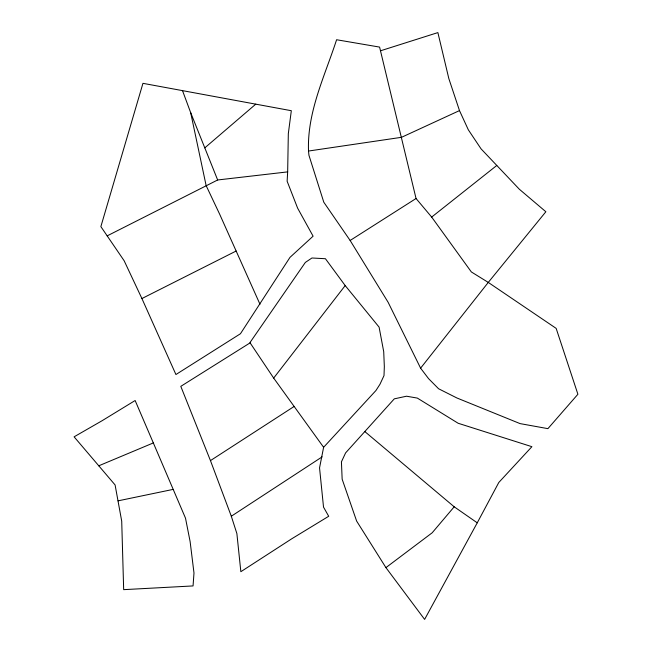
<?xml version="1.0" encoding="UTF-8"?>
<svg xmlns="http://www.w3.org/2000/svg" width="652" height="652" viewBox="0 0 652 652"><rect width="100%" height="100%" fill="white"/><g stroke="black" fill="none" stroke-linecap="round" stroke-linejoin="round"><path stroke-width="0.98" d="M287.662 171.883L288.323 133.636L291.322 110.71L142.951 83.334L100.864 226.611L124.149 260.751L141.916 298.543L175.926 374.533L240.449 333.742L289.985 257.369L313.099 236.179L297.638 208.184L287.133 181.24L287.662 171.883L217.654 179.976L107.164 235.877M308.518 151.036C307.019 111.997 324.818 76.007 336.595 39.739L379.594 47.091L416.049 198.51L431.673 217.075L471.347 271.941L488.275 282.414L556.156 328.38L577.9 394.256L547.908 428.649L520.06 423.604L456.946 397.997L438.584 388.755L428.535 378.6L420.605 368.168L388.119 302.275L350.14 240.474L323.799 202.218L308.942 155.282L308.518 151.036L401.526 137.311L459.489 110.595L448.837 78.607L437.883 32.6L380.874 50.677M250.107 342.854L180.8 386.351L210.457 460.605L231.305 516.229L236.88 533.572L240.849 571.706L291.77 538.772L328.706 516.27L323.522 507.117L319.545 467.875L323.62 447.296L375.935 390.532L379.961 384.281L384.004 375.609L384.338 366.62L383.718 351.689L379.097 327.117L345.193 285.576L325.429 258.722L311.941 257.996L305.348 262.422L249.952 342.618L273.677 378.078L323.62 447.296M477.248 522.822L498.796 482.488L531.902 446.685L458.152 423.262L417.337 398.087L406.514 396.212L394.289 398.853L345.593 452.904L341.428 461.852L342.153 479.196L356.636 521.078L385.927 567.623L424.615 619.4L477.248 522.822L454.199 506.8L364.965 431.689M273.677 378.078L345.193 285.576M420.605 368.168L488.275 282.414L545.863 211.745L519.318 189.21L481.062 148.86L468.315 129.789L459.489 110.595M454.199 506.8L432.186 532.782L385.927 567.623M204.793 147.874L255.771 104.149M496.775 165.469L431.673 217.075M231.305 516.229L322.137 456.873M210.457 460.605L294.182 406.432M416.049 198.51L350.14 240.474M141.916 298.543L236.146 251.02M98.729 465.821L153.334 442.928L185.502 518.161L190.123 541.6L193.986 573.002L193.057 585.928L123.668 589.652L121.712 521.152L115.094 484.949L74.1 436.824L101.989 420.784L135.135 400.515L153.334 442.928M118.053 500.85L172.959 489.432M259.969 304.239L219.675 214.231L206.13 185.592L190.669 112.625L182.503 90.612M190.669 112.625L217.654 179.976"/></g></svg>
